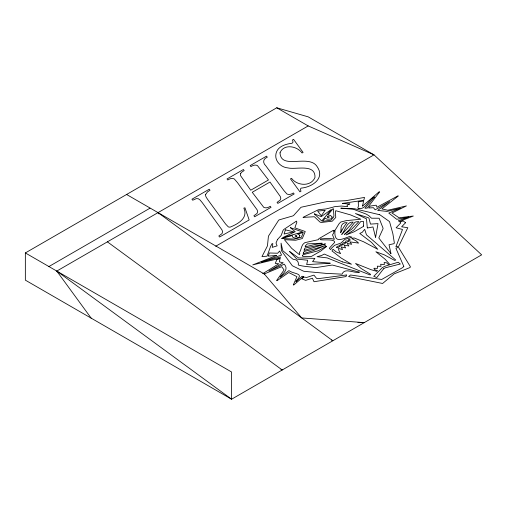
<?xml version="1.0" encoding="UTF-8"?>
<svg xmlns="http://www.w3.org/2000/svg" width="507" height="507" viewBox="0 0 507 507"><rect width="100%" height="100%" fill="white"/><g stroke="black" fill="none" stroke-linecap="round" stroke-linejoin="round"><path stroke-width="0.76" d="M359.013 208.605L358.069 208.301A1.527 0.881 0 0 1 357.803 207.965L358.43 206.121L358.259 201.938A8.08 4.664 0 0 0 358.253 201.824L363.595 201.019L362.53 206.032M341.699 234.323C345.375 230.489 346.439 221.382 353.183 222.129L341.889 234.342M359.279 272.177C354.159 273.679 344.659 267.145 342.098 274.154L326.502 273.406L304.466 271.365A5.419 3.131 0 0 1 303.382 271.112L292.64 265.909A3.511 2.028 0 0 1 291.994 265.326L281.721 251.092A8.074 4.658 0 0 1 281.36 249.926L281.068 243.145L282.646 250.249A4.702 2.712 0 0 0 283.14 250.971L292.71 259.026A7.535 4.354 0 0 0 293.813 259.445C297.153 259.514 298.965 262.018 298.255 265.015C303.42 266.593 309.086 266.6 314.435 267.519A7.288 4.208 0 0 0 316.235 267.557L331.863 265.104A3.429 1.977 0 0 1 332.535 265.091L359.317 272.132M344.532 234.367L351.744 229.12L358.918 221.622L355.965 221.838L354.697 222.51L349.26 229.715L344.633 234.266M351.845 238.746A5.279 3.048 0 0 0 352.042 238.702L356.301 241.002L358.601 243.081L349.887 241.89L351.725 244.254L347.213 243.461L348.873 245.977L344.082 245.122L345.609 247.91L341.167 246.915L342.574 249.533L338.461 248.468L338.974 250.807L340.609 253.658L336.09 251.827L332.998 249.229L331.977 250.927L341.078 257.981L351.497 264.242L342.523 261.923M296.025 281.829L302.102 276.226L303.522 276.771M277.716 239.298L281.17 235.432L283.077 230.355A9.506 5.488 0 0 1 284.078 229.278L296.456 221.109L296.855 222.18L294.852 227.852L305.252 231.522L302.337 238.493A2.896 1.673 0 0 1 301.995 238.626L295.809 240.217A6.959 4.018 0 0 1 294.89 240.217L284.395 239.678L291.683 248.329L299.441 254.71L299.814 253.456L299.32 252.771A1.103 0.634 0 0 1 299.364 252.632C301.589 249.717 301.012 245.147 304.434 242.935A3.264 1.882 0 0 1 305.157 242.593L317.04 239.95A7.694 4.443 0 0 1 318.352 239.716L318.846 238.683L333.219 230.387L335.07 230.254L338.923 223.948L340.66 222.053L346.237 220.627L360.788 219.227L350.451 214.879L335.888 210.735L335.387 211.064L335.754 217.478L332.25 221.191L321.07 222.491L319.866 221.952L314.365 216.736L303.053 217.395M277.519 239.456L276.011 243.024L277.107 245.838L272.24 247.378L272.829 243.671L272.082 243.626A127.061 73.357 0 0 0 270.402 246.928L267.062 256.193L261.967 256.599L267.05 246.694A13.264 7.662 0 0 0 267.544 245.014L268.399 236.528A9.449 5.457 0 0 1 268.469 236.11L278.622 220.247A2.998 1.73 0 0 1 279.205 219.873L292.837 215.912A3.98 2.294 0 0 0 293.578 215.538L300.765 207.528A3.752 2.167 0 0 1 301.285 207.198L327.091 201.558L345.571 200.728L364.52 197.413L363.792 200.24L342.485 203.415M362.587 206.051L379.173 191.754L379.642 191.887L367.239 208.092L364.958 208.269L374.591 196.938A1.876 1.084 0 0 0 374.179 197.109C368.741 199.447 365.541 209.657 358.969 208.599M303.44 276.74L293.737 285.035L293.319 284.909L296.95 276.67L288.724 272.519L277.037 280.688L276.607 280.542L283.857 270.237A3.118 1.8 0 0 0 283.914 269.73L281.715 266.663L264.109 274.027M303.268 217.23L318.104 209.86A4.341 2.51 0 0 1 318.954 209.683L326.064 208.935L332.548 207.312A11.832 6.832 0 0 1 335.007 206.596L341.3 206.057L347.542 206.634L347.054 205.037L348.081 204.651A10.4 6.008 0 0 1 348.55 204.492L349.38 204.194A3.334 1.927 0 0 0 349.868 203.922L342.504 203.529M262.753 273.647L278.793 263.811L275.269 263.38L276.987 259.4L280.035 258.627L279.338 261.891L283.21 262.797L268.932 271.061L284.307 264.147C289.003 269.705 283.109 272.867 280.111 277.183L288.908 270.618C294.402 274.502 304.384 272.741 296.43 280.58A27.695 15.99 0 0 0 296.189 280.967L295.993 281.816M314.467 213.859L321.235 216.66L331.363 209.467L321.749 220.982L314.327 213.935M25.35 252.936L276.765 107.782L308.193 116.851L374.008 154.85L481.65 254.85L231.591 399.218L25.35 280.149L25.35 252.936L231.591 372.005L231.591 399.218L56.778 271.074L308.193 125.926L374.008 154.85L215.709 246.244M48.634 266.707L149.99 208.187M276.397 255.534L252.759 264.901L280.111 258.253L280.377 256.986L261.371 262.132L281.543 255.053L279.642 251.06L277.64 253.227L269.28 252.98L269.046 253.754A170.91 98.675 0 0 0 268.361 256.092L276.378 255.49M408.42 217.186L398.337 220.748L399.269 221.534L413.3 216.039L399.079 217.788L391.949 213.01L406.411 205.905L387.785 210.247L381.86 208.916L398.299 195.975L398.008 195.841L376.967 207.243L376.2 205.202L370.154 206.076L368.69 207.984L373.425 207.699L375.18 209.841L389.63 201.501L377.69 210.411L387.044 211.4L400.315 208.162L388.774 213.06L396.708 219.303L408.401 217.167M289.636 251.586L296.956 259.121L307.66 260.224L306.684 264.61L330.152 263.272M289.674 251.573L298.503 257.911L314.866 258.386L312.578 261.65L330.146 263.12M352.042 238.702L352.593 238.543A3.999 2.307 0 0 0 353.873 237.84L363.551 241.757L377.804 249.311L371.536 242.397L359.767 233.435L362.201 232.352L364.691 229.335L366.472 234.855L395.764 260.04L394.585 260.389L384.35 254.85L375.877 251.745L385.035 259.159L389.446 264.02L388.248 264.375L386.708 262.88L384.167 262.449L384.376 264.572L380.656 264.248L381.011 266.384L377.322 266.169L377.487 268.374L373.963 268.279L374.09 268.862A3.245 1.876 0 0 0 375.364 269.984L377.474 270.586L376.809 271.334L371.048 269.692L355.54 263.469L360.965 268.374L370.623 274.338L370.085 274.946L327.167 257.898L317.071 256.694L321.73 255.439L324.239 254.058L342.485 261.904M390.954 253.557L389.04 244.761L393.774 243.721L394.383 243.151L392.893 233.822L389.642 221.952A3.879 2.237 0 0 0 389.452 221.534L380.13 214.949A3.543 2.041 0 0 0 379.255 214.645M390.891 253.57L378.957 238.182A4.094 2.364 0 0 1 378.9 237.713L382.975 228.885A6.521 3.764 0 0 0 383.045 228.131L379.116 218.238L371.498 218.206L368.83 215.665L366.098 214.055L353.683 209.366A5.4 3.118 0 0 0 352.53 209.201L340.818 208.174L354.596 208.764L379.255 214.645M322.11 243.195L307.679 243.867A1.698 0.982 0 0 0 307.369 243.918L305.398 245.794A4.569 2.636 0 0 0 305.265 246.852L314.486 244.564L322.148 243.29M375.605 237.263L378.007 223.619L370.478 224.107L368.944 218.187A2.136 1.229 0 0 0 368.488 217.807L355.451 213.523L366.491 218.859L367.302 227.814M375.529 237.27L372.968 226.952L367.341 228.011M357.923 322.642L364.26 322.623L301.684 317.94L264.324 273.995L126.592 194.479M276.765 107.782L308.193 125.926M331.597 340.051L332.833 340.767L158.019 212.623L158.951 213.897M280.973 369.28L282.209 369.996L107.402 241.852M56.778 271.074L91.171 318.149M336.686 247.308C337.18 249.324 340.634 245.033 342.269 244.982C344.684 243.556 347.111 242.238 349.57 240.717A2.896 1.673 0 0 1 350.248 240.065L349.646 239.146L348.556 239.545L348.252 240.863L345.882 240.964L345.457 242.479L343.169 242.796L342.605 244.006L340.267 244.678L339.417 245.648A1.92 1.109 0 0 1 339.151 245.882L337.174 246.364L336.686 247.308M334.924 230.996C334.208 243.094 340.78 239.83 349.596 236.465L352.143 237.257L344.912 239.329L341.059 243.018L334.639 245.299L331.743 247.967A47.303 27.308 0 0 1 331.16 248.779L330.596 249.577L329.316 248.221L334.411 242.631A7.123 4.113 0 0 0 334.69 242.276C334.823 237.979 317.629 241.351 320.513 238.873C325.19 238.772 329.696 237.707 334.386 239.361L332.503 234.849L333.891 232.757L333.555 231.091L334.924 230.996M299.846 235.673L299.016 237.225L296.513 238.075A3.6 2.079 0 0 1 294.827 237.992L293.787 237.682A5.343 3.086 0 0 1 292.577 236.946L292.254 235.559L281.366 238.556L294.174 239.057L301.316 237.276A1.464 0.843 0 0 0 301.456 237.111L303.281 232.517L297.577 234.088L299.244 234.684L299.846 235.673M280.016 152.829C280.903 170.479 309.397 153.399 317.287 166.892C325.298 178.616 311.697 187.267 301.145 188.11L300.334 189.174L300.993 191.253L299.948 191.855L290.479 178.889L291.519 178.287C297.001 185.93 311.025 186.975 314.98 177.469C315.576 163.286 295.898 169.915 287.925 167.912C280.96 167.443 274.344 160.884 275.998 153.64C277.557 146.289 285.682 144.077 292.146 143.228L293.027 142.106L292.501 139.932L293.547 139.33L303.097 152.411L302.058 153.013C297.184 145.978 283.635 143.525 280.016 152.829M205.601 194.536L205.55 195.721L206.317 197.432L208.219 200.252L225.577 224.005L228.353 226.927L230.026 227.187C237.783 224.056 248.455 218.263 243.867 208.136L244.938 207.794L249.165 219.943L219.582 237.023L218.828 235.989L222.06 233.569L222.592 231.598L221.952 229.867L202.337 202.73L200.037 199.967L198.313 198.75L196.272 198.624L192.711 200.24L191.957 199.213L209.258 189.225L210.012 190.252L207.515 191.874L205.601 194.536M327.281 216.876C327.611 218.46 330.773 216.8 328.447 216.565A3.948 2.282 0 0 0 327.947 216.565L327.281 216.907M363.525 226.008L363.424 226.312A2.015 1.16 0 0 1 363.24 226.528L354.33 231.699L346.097 234.937L353.848 230.007L360.794 221.521L363.399 221.363L363.525 226.008M302.635 255.262L302.666 256.371L311.241 256.415A1.641 0.951 0 0 0 311.577 256.333L320.88 250.978L326.628 246.427L326.242 246.225L319.163 250.293A6.293 3.631 0 0 1 317.382 250.997L303.528 254.577L302.635 255.262M341.053 229.867L340.685 232.681C342.219 229.785 344.392 225.476 347.092 222.643C342.605 222.091 340.501 225.545 341.053 229.867M332.18 217.148L331.363 218.504A3.644 2.104 0 0 1 329.956 219.132L327.002 219.151L325.241 218.13L322.604 221.318L330.697 220.272A1.115 0.646 0 0 0 330.925 220.19L333.251 217.636L333.936 216.052L333.397 208.726L333.074 208.681L327.839 215L330.494 215.399L332.18 217.148M403.806 266.365L402.761 267.55L381.689 279.458L350.521 275.003L348.601 276.588L382.589 283.476L394.154 273.856L409.859 267.601L410.385 266.993L410.169 266.359L398.686 247.644L398.052 247.346L395.935 248.322L403.806 266.365M304.289 249.52L304.111 250.414L325.475 243.93A4.766 2.75 0 0 1 325.221 243.93L305.144 248.088A1.692 0.976 0 0 0 304.821 248.24L304.289 249.52M346.37 274.984L346.053 276.569L314.023 281.74L312.413 278.235L305.658 280.352L301.849 278.85L304.016 276.993A4.588 2.649 0 0 1 304.244 277.114L306.665 277.456L313.928 275.117L316.583 278.375L317.933 278.692L346.37 274.984M405.518 222.776L401.626 226.794L407.805 227.7L398.622 246.408L395.891 246.827L402.127 230.495A20.534 11.857 0 0 0 402.247 230.153L402.469 229.462L396.113 227.763L400.638 223.086A1.439 0.83 0 0 0 400.587 222.674L399.985 222.117L403.185 220.868L405.518 222.776M303.414 252.809L303.199 253.76L313.763 250.452L325.697 245.318L315.056 248.798L304.606 251.32A2.89 1.667 0 0 0 304.244 251.428L303.414 252.809M285.39 229.817L284.104 234.019L293.61 231.826L285.39 229.817M240.679 173.457L240.457 175.511L250.724 190.22L268.476 179.972L257.41 165.542C255.217 164.528 252.828 165.326 250.946 166.619L250.192 165.586L266.536 156.15L267.29 157.183C263 158.843 262.392 162.842 265.979 166.03L283.806 190.429L286.943 194.01C289.136 195.062 291.525 194.213 293.407 192.933L294.161 193.966L277.823 203.402L277.069 202.369L280.194 200.081L280.827 198.25L280.251 196.431L269.984 182.032L252.233 192.28L263.786 207.382C265.991 208.402 268.387 207.585 270.275 206.286L271.03 207.319L254.66 216.768L253.906 215.741L257.055 213.434L257.695 211.609L257.093 209.797L237.409 182.526L234.253 178.914C232.06 177.862 229.671 178.711 227.789 179.991L227.035 178.958L243.404 169.509L244.159 170.542L241.579 172.26L240.679 173.457M296.804 236.192L296.284 236.541A1.984 1.141 0 0 1 295.739 236.541C293.997 235.989 296.139 234.722 296.823 235.888A1.901 1.096 0 0 1 296.804 236.192M325 210.348L321.28 215.811L317.699 211.089L325 210.348M383.539 268.837L376.828 277.538L373.741 276.353L382.208 267.74A17.099 9.874 0 0 1 385.764 265.966L398.191 262.239L400.365 264.008L385.187 267.835L383.539 268.837M290.467 227.713L295.201 231.693L282.722 237.58L302.698 232.016L290.467 227.713"/></g></svg>
